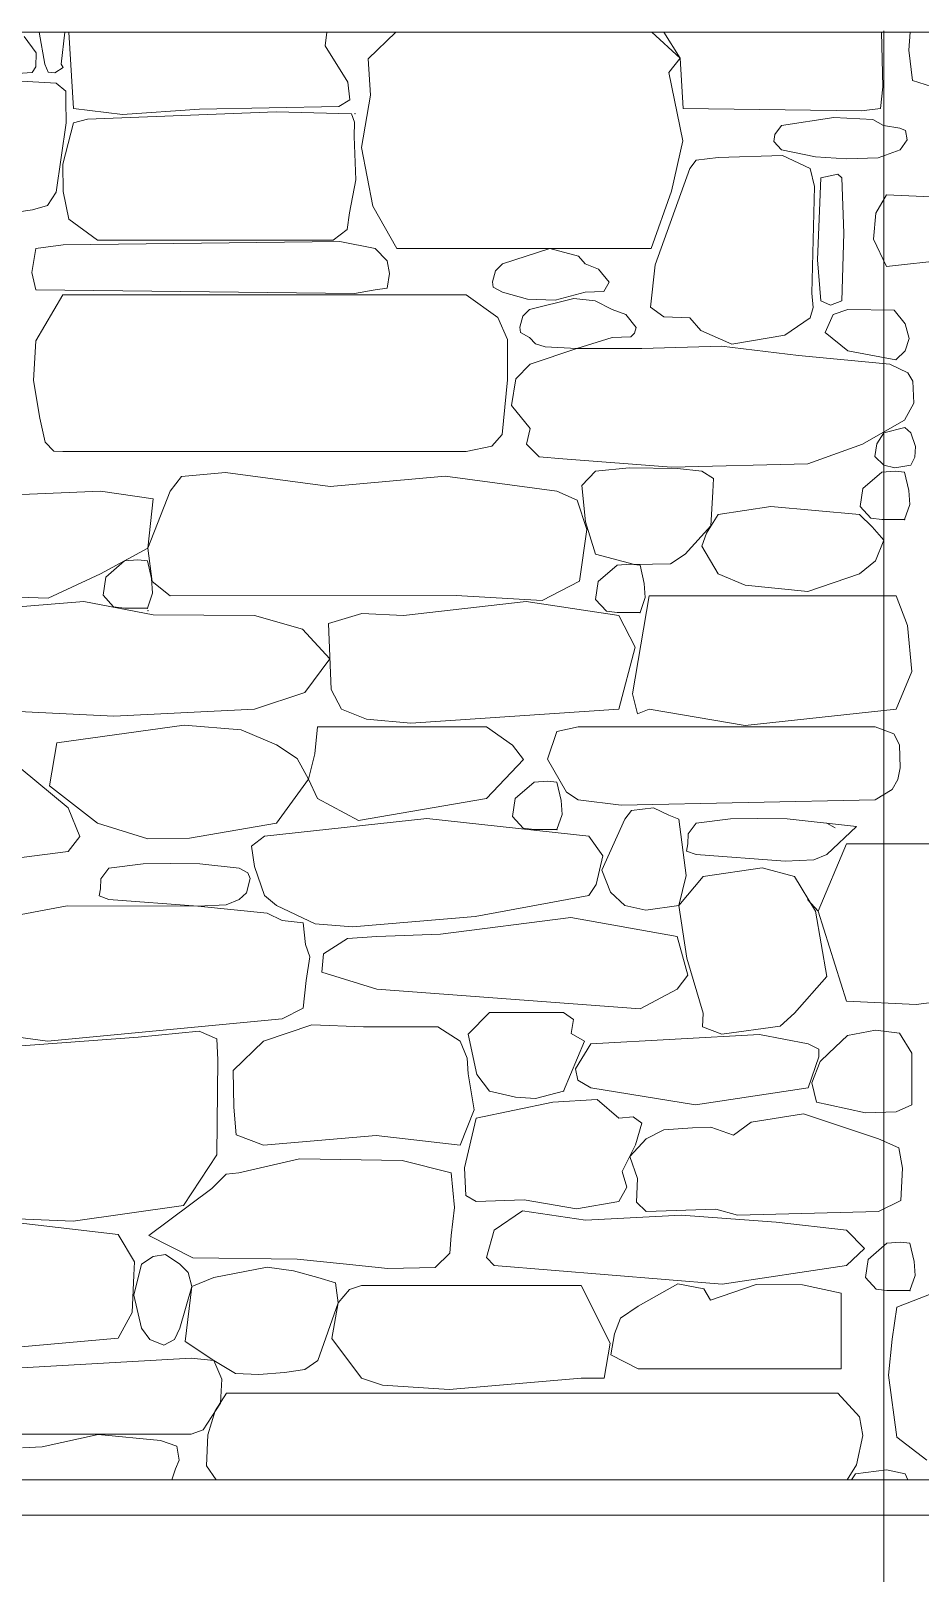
# Model space of a CAD drawing. Header units: millimetres. Extents: x 2399 to 111977, y 1313 to 59551.
# Drawn here: x 38907 to 40136, y 29042 to 31172 of the extents above; entities that cross this region are included whole.
import ezdxf

# ---------------------------------------------------------------- set-up
doc = ezdxf.new("R2010")
doc.units = ezdxf.units.MM
doc.layers.add('hatch1', color=7, linetype='Continuous', lineweight=20, true_color=0x6a6a6a)
doc.layers.add('main line', color=7, linetype='Continuous', lineweight=13)

# ---------------------------------------------------------------- blocks, each defined once
blk = doc.blocks.new('*X7')
at = {"layer": 'hatch1', "color": 251, "linetype": 'Continuous', "lineweight": 20, "true_color": 0x6a6a6a}
for p, q in [((34787.2, 7756.7), (34770.7, 7779.4)), ((34791.6, 7785.2), (34799.5, 7741.1)), ((34821.9, 7741.1), (34827, 7785.2)), ((34832.6, 7785.2), (34838.8, 7679.6)), ((35186.5, 7766.2), (35188.7, 7785.2)), ((35284.3, 7785.2), (35245.8, 7748.6)), ((35677, 7749.2), (35637.7, 7785.2)), ((35654.3, 7785.2), (35677, 7749.2)), ((35956.8, 7709.7), (35954.9, 7785.2)), ((35992.8, 7760.3), (35994.5, 7785.2)), ((34786.9, 7737.3), (34787.2, 7756.7)), ((35217.8, 7716.2), (35186.5, 7766.2)), ((35997.9, 7718.7), (35992.8, 7760.3)), ((34781.8, 7729.5), (34786.9, 7737.3)), ((34799.5, 7741.1), (34804, 7730.2)), ((34813.3, 7728.9), (34824.5, 7736.4)), ((34824.5, 7736.4), (34821.9, 7741.1)), ((35245.8, 7748.6), (35249, 7698.4)), ((35661.1, 7729.6), (35677, 7749.2)), ((35677, 7749.2), (35680.8, 7680)), ((34698, 7723.8), (34781.8, 7729.5)), ((34814.8, 7714.9), (34702.8, 7721)), ((34804, 7730.2), (34813.3, 7728.9)), ((34828.4, 7703.7), (34814.8, 7714.9)), ((35220.6, 7691.8), (35217.8, 7716.2)), ((35680.6, 7635.2), (35661.1, 7729.6)), ((35997.9, 7718.7), (36050.1, 7702.1)), ((34828.4, 7690.2), (34828.4, 7703.7)), ((34828.6, 7660.2), (34828.4, 7690.2)), ((35205.5, 7682.4), (35220.6, 7691.8)), ((35249, 7698.4), (35236.8, 7626.1)), ((35953.6, 7680), (35956.8, 7709.7)), ((34838.8, 7679.6), (34906.6, 7671.6)), ((34858.4, 7665.1), (35118.7, 7675.2)), ((34906.6, 7671.6), (35013.1, 7678.8)), ((35013.1, 7678.8), (35205.5, 7682.4)), ((35118.7, 7675.2), (35222.9, 7672.4)), ((35227.1, 7660.9), (35222.9, 7672.4)), ((35680.8, 7680), (35927.4, 7676.8)), ((35889.3, 7667.4), (35816.8, 7656.2)), ((35942.8, 7664.4), (35889.3, 7667.4)), ((35927.4, 7676.8), (35953.6, 7680)), ((34814.8, 7564.4), (34828.6, 7660.2)), ((34838.8, 7660.1), (34824.2, 7602.8)), ((34838.8, 7660.1), (34858.4, 7665.1)), ((35226.5, 7641), (35227.1, 7660.9)), ((35816.8, 7656.2), (35807.4, 7644)), ((35957.9, 7656.2), (35942.8, 7664.4)), ((35980.2, 7652.6), (35957.9, 7656.2)), ((35987.9, 7649.3), (35980.2, 7652.6)), ((35990.5, 7636.6), (35987.9, 7649.3)), ((35228.9, 7581.3), (35226.5, 7641)), ((35236.8, 7626.1), (35252.5, 7544.8)), ((35665.1, 7565.5), (35680.6, 7635.2)), ((35807.4, 7644), (35806.2, 7634.3)), ((35806.2, 7634.3), (35816.8, 7622.5)), ((35980.5, 7622.5), (35990.5, 7636.6)), ((35698.9, 7608.6), (35690, 7596.8)), ((35729.5, 7612.2), (35698.9, 7608.6)), ((35818.1, 7614.8), (35729.5, 7612.2)), ((35816.8, 7622.5), (35863.8, 7613.2)), ((35856.4, 7596.8), (35818.1, 7614.8)), ((35863.8, 7613.2), (35906.8, 7610.1)), ((35906.8, 7610.1), (35950.2, 7611.9)), ((35950.2, 7611.9), (35980.5, 7622.5)), ((34824.2, 7602.8), (34824.5, 7565.3)), ((35690, 7596.8), (35642.5, 7464)), ((35862.4, 7572), (35856.4, 7596.8)), ((35871.1, 7583.9), (35866.4, 7470.8)), ((35894.7, 7589.2), (35871.1, 7583.9)), ((35900.3, 7583.9), (35894.7, 7589.2)), ((35903.1, 7507.5), (35900.3, 7583.9)), ((34803.2, 7546), (34814.8, 7564.4)), ((34824.5, 7565.3), (34832.6, 7527)), ((35220.2, 7535.7), (35228.9, 7581.3)), ((35636.6, 7486.5), (35665.1, 7565.5)), ((35858.6, 7424.9), (35862.4, 7572)), ((34709.9, 7529.4), (34782.3, 7540.1)), ((34782.3, 7540.1), (34803.2, 7546)), ((35252.5, 7544.8), (35285.4, 7486.5)), ((35962, 7560.8), (35947.3, 7535.2)), ((36138.5, 7552.1), (35962, 7560.8)), ((34832.6, 7527), (34872.2, 7497.8)), ((35216.8, 7512.5), (35220.2, 7535.7)), ((35947.3, 7535.2), (35944, 7499.2)), ((34872.2, 7497.8), (35197.6, 7497.8)), ((35197.6, 7497.8), (35216.8, 7512.5)), ((35900.3, 7414.1), (35903.1, 7507.5)), ((35944, 7499.2), (35962, 7461.4)), ((34787.1, 7486.5), (34781.4, 7453.5)), ((34824.7, 7491.6), (34787.1, 7486.5)), ((35206.6, 7496), (34824.7, 7491.6)), ((35255.7, 7486.5), (35206.6, 7496)), ((35272.2, 7469.5), (35255.7, 7486.5)), ((35285.4, 7486.5), (35636.6, 7486.5)), ((35496.8, 7486.4), (35431.3, 7465.1)), ((35536.5, 7476), (35496.8, 7486.4)), ((35545.5, 7465.1), (35536.5, 7476)), ((35275.4, 7452.1), (35272.2, 7469.5)), ((35421.8, 7455.8), (35417.7, 7440.5)), ((35431.3, 7465.1), (35421.8, 7455.8)), ((35563.9, 7458.1), (35545.5, 7465.1)), ((35578.6, 7439.9), (35563.9, 7458.1)), ((35642.5, 7464), (35635.9, 7405.6)), ((35866.4, 7470.8), (35871.1, 7414.1)), ((35962, 7461.4), (36045.1, 7470.7)), ((34781.4, 7453.5), (34787.1, 7429.6)), ((35272.2, 7431.8), (35275.4, 7452.1)), ((35417.7, 7440.5), (35418.7, 7433.1)), ((35418.7, 7433.1), (35431.3, 7426.1)), ((35571.2, 7427), (35578.6, 7439.9)), ((34824, 7422.5), (34786.9, 7358.9)), ((34787.1, 7429.6), (35227, 7424.3)), ((35381.1, 7422.5), (34824, 7422.5)), ((35227, 7424.3), (35255.7, 7429.6)), ((35255.7, 7429.6), (35272.2, 7431.8)), ((35425.2, 7391.1), (35381.1, 7422.5)), ((35431.3, 7426.1), (35466.1, 7416.7)), ((35466.1, 7416.7), (35504.1, 7415.2)), ((35530.2, 7417.2), (35468.9, 7402.3)), ((35504.1, 7415.2), (35545.5, 7426.1)), ((35559.4, 7414), (35530.2, 7417.2)), ((35545.5, 7426.1), (35571.2, 7427)), ((35583.1, 7402.3), (35559.4, 7414)), ((35860.6, 7405.2), (35858.6, 7424.9)), ((35871.1, 7414.1), (35884.4, 7408)), ((35884.4, 7408), (35900.3, 7414.1)), ((35438.3, 7360.7), (35425.2, 7391.1)), ((35459.4, 7393.1), (35455.4, 7377.8)), ((35468.9, 7402.3), (35459.4, 7393.1)), ((35601.6, 7395.3), (35583.1, 7402.3)), ((35616.3, 7377.2), (35601.6, 7395.3)), ((35635.9, 7405.6), (35654.4, 7392.1)), ((35654.4, 7392.1), (35690, 7390.8)), ((35690, 7390.8), (35705.3, 7373.1)), ((35821.6, 7366.6), (35856.4, 7390.8)), ((35856.4, 7390.8), (35860.6, 7405.2)), ((35888, 7395.2), (35877.1, 7370.7)), ((35908.5, 7402.3), (35888, 7395.2)), ((35972.4, 7401.3), (35908.5, 7402.3)), ((35987.7, 7382.3), (35972.4, 7401.3)), ((35455.4, 7377.8), (35456.4, 7370.4)), ((35456.4, 7370.4), (35468.9, 7363.4)), ((35608.8, 7364.3), (35614, 7369.5)), ((35614, 7369.5), (35616.3, 7377.2)), ((35705.3, 7373.1), (35748.3, 7354.4)), ((35877.1, 7370.7), (35908.5, 7345.3)), ((35993.2, 7362.1), (35987.7, 7382.3)), ((34786.9, 7358.9), (34783.9, 7304.1)), ((35438.5, 7304.9), (35438.3, 7360.7)), ((35468.9, 7363.4), (35477.1, 7354.6)), ((35534.2, 7348.4), (35469.6, 7326.8)), ((35477.1, 7354.6), (35490.2, 7350.6)), ((35490.2, 7350.6), (35534.2, 7348.4)), ((35534.2, 7348.4), (35583.1, 7363.4)), ((35624, 7348.6), (35534.2, 7348.4)), ((35583.1, 7363.4), (35608.8, 7364.3)), ((35733.8, 7351.8), (35624, 7348.6)), ((35840.5, 7338.7), (35733.8, 7351.8)), ((35748.3, 7354.4), (35821.6, 7366.6)), ((35987.7, 7345.3), (35993.2, 7362.1)), ((35469.6, 7326.8), (35450, 7306.5)), ((35966.6, 7326.8), (35840.5, 7338.7)), ((35908.5, 7345.3), (35974.7, 7332.8)), ((35991.1, 7314.8), (35966.6, 7326.8)), ((35974.7, 7332.8), (35987.7, 7345.3)), ((35450, 7306.5), (35443.8, 7269.7)), ((35998.2, 7303.5), (35991.1, 7314.8)), ((34783.9, 7304.1), (34792.3, 7252.2)), ((35431.1, 7229.6), (35438.5, 7304.9)), ((35999.6, 7272.7), (35998.2, 7303.5)), ((35443.8, 7269.7), (35469.6, 7237.7)), ((35986.9, 7249.5), (35999.6, 7272.7)), ((34792.3, 7252.2), (34800, 7219.2)), ((35966.6, 7237.7), (35986.9, 7249.5)), ((35416.6, 7213.7), (35431.1, 7229.6)), ((35469.6, 7237.7), (35464.5, 7216.5)), ((35928.5, 7216.5), (35966.6, 7237.7)), ((35958.3, 7231.8), (35948.7, 7216.9)), ((35987.2, 7239.1), (35958.3, 7231.8)), ((35995.4, 7231.8), (35987.2, 7239.1)), ((36002.1, 7213.2), (35995.4, 7231.8)), ((34800, 7219.2), (34811.8, 7206.5)), ((34811.8, 7206.5), (34824, 7206)), ((34824, 7206), (35381.1, 7206)), ((35381.1, 7206), (35416.6, 7213.7)), ((35464.5, 7216.5), (35482, 7198.8)), ((35482, 7198.8), (35514.9, 7196)), ((35853.4, 7188.9), (35928.5, 7216.5)), ((35948.7, 7216.9), (35945.9, 7199.4)), ((35945.9, 7199.4), (35958.3, 7187.5)), ((36001.1, 7198.2), (36002.1, 7213.2)), ((35514.9, 7196), (35664.7, 7184.3)), ((35560.1, 7178.8), (35541.2, 7159.4)), ((35606.2, 7183.7), (35560.1, 7178.8)), ((35673.2, 7182.6), (35606.2, 7183.7)), ((35664.7, 7184.3), (35853.4, 7188.9)), ((35706.8, 7178.8), (35673.2, 7182.6)), ((35723.1, 7169), (35706.8, 7178.8)), ((35955.2, 7177.5), (35929.2, 7154.9)), ((35973.7, 7179.1), (35955.2, 7177.5)), ((35958.3, 7187.5), (35973.5, 7183.7)), ((35973.5, 7183.7), (35995.4, 7187.5)), ((35986.9, 7177.5), (35973.7, 7179.1)), ((35992.7, 7152.4), (35986.9, 7177.5)), ((35995.4, 7187.5), (36001.1, 7198.2)), ((34987.9, 7171.5), (34972.5, 7151.4)), ((35049.1, 7177.3), (34987.9, 7171.5)), ((35193.5, 7157.8), (35049.1, 7177.3)), ((35352.1, 7171.9), (35193.5, 7157.8)), ((35506.7, 7151.4), (35352.1, 7171.9)), ((35541.2, 7159.4), (35546.2, 7109.2)), ((35722, 7150.5), (35723.1, 7169)), ((34876.2, 7151.4), (34689.7, 7143.5)), ((34949.1, 7140.9), (34876.2, 7151.4)), ((34972.5, 7151.4), (34941.7, 7072.6)), ((34941.7, 7072.6), (34949.1, 7140.9)), ((35534.4, 7139.1), (35506.7, 7151.4)), ((35547.8, 7098.5), (35534.4, 7139.1)), ((35719.2, 7103.4), (35722, 7150.5)), ((35929.2, 7154.9), (35925.5, 7130.4)), ((35993.9, 7132.8), (35992.7, 7152.4)), ((35729.5, 7119.1), (35713.3, 7093.6)), ((35802, 7130.3), (35729.5, 7119.1)), ((35924.4, 7119.1), (35802, 7130.3)), ((35942.2, 7102), (35924.4, 7119.1)), ((35925.5, 7130.4), (35940.2, 7114.1)), ((35940.2, 7114.1), (35955.2, 7112.2)), ((35986.9, 7112.2), (35993.9, 7132.8)), ((35537.9, 7027.1), (35547.8, 7098.5)), ((35546.2, 7109.2), (35560.1, 7064.6)), ((35683.6, 7064.6), (35719.2, 7103.4)), ((35713.3, 7093.6), (35706.8, 7075.6)), ((35958.3, 7083.6), (35942.2, 7102)), ((35955.2, 7112.2), (35986.9, 7112.2)), ((34876.2, 7037.2), (34941.7, 7072.6)), ((34941.7, 7072.6), (34947.8, 7026.7)), ((35706.8, 7075.6), (35729.5, 7037.2)), ((35946.8, 7055), (35958.3, 7083.6)), ((34909.4, 7055), (34883.4, 7032.4)), ((34927.9, 7056.6), (34909.4, 7055)), ((34941.3, 7055), (34927.9, 7056.6)), ((34946.8, 7030.8), (34941.3, 7055)), ((35560.1, 7064.6), (35613.6, 7050.3)), ((35608.3, 7050.7), (35589.9, 7049.1)), ((35621.5, 7049.1), (35608.3, 7050.7)), ((35613.6, 7050.3), (35663.5, 7050.9)), ((35663.5, 7050.9), (35683.6, 7064.6)), ((35924.4, 7037.2), (35946.8, 7055)), ((34803.9, 7003.6), (34876.2, 7037.2)), ((34883.4, 7032.4), (34879.7, 7007.8)), ((34948.1, 7010.3), (34946.8, 7030.8)), ((35589.9, 7049.1), (35563.8, 7026.5)), ((35627.3, 7024), (35621.5, 7049.1)), ((35729.5, 7037.2), (35766.8, 7021.7)), ((35853.2, 7012.9), (35924.4, 7037.2)), ((34490.3, 7013.5), (34803.9, 7003.6)), ((34879.7, 7007.8), (34894.4, 6991.6)), ((34941.1, 6989.6), (34948.1, 7010.3)), ((34947.8, 7026.7), (34972.5, 7006.9)), ((34972.5, 7006.9), (35367.4, 7007.5)), ((35367.4, 7007.5), (35486.3, 7000.3)), ((35486.3, 7000.3), (35537.9, 7027.1)), ((35563.8, 7026.5), (35560.1, 7001.9)), ((35628.5, 7004.4), (35627.3, 7024)), ((35766.8, 7021.7), (35853.2, 7012.9)), ((34853.4, 6999.2), (34616.1, 6979.8)), ((34948.9, 6980.8), (34853.4, 6999.2)), ((34894.4, 6991.6), (34909.4, 6989.6)), ((34909.4, 6989.6), (34941.1, 6989.6)), ((35464.1, 6999.2), (35294.7, 6979.8)), ((35592.3, 6979.8), (35464.1, 6999.2)), ((35560.1, 7001.9), (35574.9, 6985.7)), ((35633.9, 7006.9), (35610.9, 6871.5)), ((35621.5, 6983.7), (35628.5, 7004.4)), ((35975, 7006.9), (35633.9, 7006.9)), ((35990.8, 6965.9), (35975, 7006.9)), ((35089.1, 6979.8), (34948.9, 6980.8)), ((35155.3, 6960.6), (35089.1, 6979.8)), ((35237.1, 6982.4), (35191.2, 6968.6)), ((35191.2, 6968.6), (35194.7, 6877.6)), ((35294.7, 6979.8), (35237.1, 6982.4)), ((35574.9, 6985.7), (35589.9, 6983.7)), ((35589.9, 6983.7), (35621.5, 6983.7)), ((35614.7, 6936.1), (35592.3, 6979.8)), ((35996.9, 6902.5), (35990.8, 6965.9)), ((35192.8, 6919.7), (35155.3, 6960.6)), ((35592.3, 6850.4), (35614.7, 6936.1)), ((35158.4, 6873.4), (35192.8, 6919.7)), ((35975, 6850.4), (35996.9, 6902.5)), ((35089.1, 6850.4), (35158.4, 6873.4)), ((35194.7, 6877.6), (35209.2, 6850.4)), ((35610.9, 6871.5), (35618.1, 6844)), ((34700.5, 6850.4), (34894.6, 6840.6)), ((34894.6, 6840.6), (35089.1, 6850.4)), ((35209.2, 6850.4), (35243.6, 6836.4)), ((35304.7, 6831), (35592.3, 6850.4)), ((35618.1, 6844), (35633.9, 6850.4)), ((35633.9, 6850.4), (35766.4, 6828)), ((35766.4, 6828), (35975, 6850.4)), ((34991.7, 6828.3), (34815.8, 6804)), ((35070.5, 6821.8), (34991.7, 6828.3)), ((35119.2, 6801.3), (35070.5, 6821.8)), ((35175.8, 6826), (35172.1, 6788.6)), ((35409.4, 6826), (35175.8, 6826)), ((35243.6, 6836.4), (35304.7, 6831)), ((35445.4, 6800.8), (35409.4, 6826)), ((35506.3, 6819.3), (35493.5, 6781.4)), ((35536.2, 6826), (35506.3, 6819.3)), ((35946.1, 6826), (35536.2, 6826)), ((35972, 6816.3), (35946.1, 6826)), ((35979.6, 6801.3), (35972, 6816.3)), ((34815.8, 6804), (34806, 6744.3)), ((35148, 6782.1), (35119.2, 6801.3)), ((35460.3, 6780.6), (35445.4, 6800.8)), ((35980.8, 6769.5), (35979.6, 6801.3)), ((35163.7, 6753.8), (35148, 6782.1)), ((35172.1, 6788.6), (35163.7, 6753.8)), ((35409.4, 6726.9), (35460.3, 6780.6)), ((35493.5, 6781.4), (35520, 6735.5)), ((34831.6, 6713.9), (34766.6, 6768)), ((35119.2, 6692.7), (35163.7, 6753.8)), ((35163.7, 6753.8), (35175.8, 6726.9)), ((35969.8, 6739.2), (35977.4, 6753)), ((35977.4, 6753), (35980.8, 6769.5)), ((34806, 6744.3), (34872.2, 6692.7)), ((35475, 6749.5), (35449, 6726.9)), ((35493.4, 6751.1), (35475, 6749.5)), ((35506.7, 6749.5), (35493.4, 6751.1)), ((35512.5, 6724.4), (35506.7, 6749.5)), ((35520, 6735.5), (35536.2, 6725)), ((35946.1, 6725), (35969.8, 6739.2)), ((34847.6, 6674.3), (34831.6, 6713.9)), ((35175.8, 6726.9), (35232.5, 6696.5)), ((35232.5, 6696.5), (35409.4, 6726.9)), ((35449, 6726.9), (35445.3, 6702.3)), ((35513.7, 6704.8), (35512.5, 6724.4)), ((35536.2, 6725), (35595.3, 6717.8)), ((35595.3, 6717.8), (35946.1, 6725)), ((35609.8, 6710.3), (35600.3, 6698.6)), ((35640, 6713.9), (35609.8, 6710.3)), ((35661.2, 6703.8), (35640, 6713.9)), ((34872.2, 6692.7), (34941.7, 6671.3)), ((34999, 6672), (35119.2, 6692.7)), ((35326.9, 6699.2), (35102.6, 6674.8)), ((35550.8, 6674.8), (35326.9, 6699.2)), ((35445.3, 6702.3), (35460, 6686.1)), ((35506.7, 6684.1), (35513.7, 6704.8)), ((35600.3, 6698.6), (35568.8, 6628)), ((35674.9, 6698.6), (35661.2, 6703.8)), ((35685.1, 6620.7), (35674.9, 6698.6)), ((35698.9, 6692.7), (35687.8, 6678.2)), ((35746.2, 6699), (35698.9, 6692.7)), ((35783.7, 6699.2), (35746.2, 6699)), ((35824.6, 6698.9), (35783.7, 6699.2)), ((35920.4, 6688.1), (35824.6, 6698.9)), ((35890.9, 6686.3), (35879.2, 6692.7)), ((35879.2, 6649.5), (35920.4, 6688.1)), ((34831.6, 6654), (34847.6, 6674.3)), ((34941.7, 6671.3), (34999, 6672)), ((35102.6, 6674.8), (35085, 6661.2)), ((35460, 6686.1), (35475, 6684.1)), ((35475, 6684.1), (35506.7, 6684.1)), ((35570.1, 6648), (35550.8, 6674.8)), ((35687.8, 6678.2), (35687.4, 6664.3)), ((34667.2, 6632.7), (34831.6, 6654)), ((35085, 6661.2), (35089.1, 6633.2)), ((35560.8, 6608), (35570.1, 6648)), ((35687.4, 6664.3), (35685.6, 6654.4)), ((35685.6, 6654.4), (35698.9, 6649.5)), ((35698.9, 6649.5), (35821.8, 6640.5)), ((35861.3, 6642.1), (35879.2, 6649.5)), ((35906.5, 6664.3), (35867.4, 6571.3)), ((36038.3, 6664.3), (35906.5, 6664.3)), ((34887.7, 6630.7), (34876.6, 6616.2)), ((34935, 6636.9), (34887.7, 6630.7)), ((34972.5, 6637.1), (34935, 6636.9)), ((35013.3, 6636.8), (34972.5, 6637.1)), ((35067.9, 6630.7), (35013.3, 6636.8)), ((35079.7, 6624.2), (35067.9, 6630.7)), ((35083.1, 6616.6), (35079.7, 6624.2)), ((35089.1, 6633.2), (35102.6, 6593)), ((35568.8, 6628), (35580.5, 6597.4)), ((35790, 6631.3), (35708.5, 6619.4)), ((35834.6, 6619.4), (35790, 6631.3)), ((35821.8, 6640.5), (35861.3, 6642.1)), ((34876.6, 6616.2), (34876.2, 6602.2)), ((35077.8, 6596.7), (35083.1, 6616.6)), ((35550.8, 6593), (35560.8, 6608)), ((35674.9, 6579.1), (35685.1, 6620.7)), ((35708.5, 6619.4), (35674.9, 6579.1)), ((35863.9, 6571.2), (35834.6, 6619.4)), ((34876.2, 6602.2), (34874.4, 6592.4)), ((34874.4, 6592.4), (34887.7, 6587.5)), ((34887.7, 6587.5), (35010.6, 6578.4)), ((35050, 6580), (35067.9, 6587.5)), ((35067.9, 6587.5), (35077.8, 6596.7)), ((35102.6, 6593), (35119.2, 6579.2)), ((35393.9, 6563.9), (35550.8, 6593)), ((35580.5, 6597.4), (35600.3, 6579.1)), ((35852.6, 6587.6), (35867.4, 6571.3)), ((34830.3, 6578.7), (34723, 6558.7)), ((35010.6, 6578.4), (34830.3, 6578.7)), ((35010.6, 6578.4), (35050, 6580)), ((35106.5, 6568.6), (35010.6, 6578.4)), ((35127, 6558.7), (35106.5, 6568.6)), ((35119.2, 6579.2), (35172.7, 6553.8)), ((35224.4, 6549.6), (35393.9, 6563.9)), ((35525.7, 6562.6), (35345.8, 6539.5)), ((35672.9, 6536.2), (35525.7, 6562.6)), ((35600.3, 6579.1), (35629.6, 6572.7)), ((35629.6, 6572.7), (35674.9, 6579.1)), ((35674.9, 6579.1), (35686, 6506.6)), ((35879.2, 6481.2), (35863.9, 6571.2)), ((35867.4, 6571.3), (35906.5, 6447.1)), ((35156.3, 6555.1), (35127, 6558.7)), ((35159.2, 6525.5), (35156.3, 6555.1)), ((35172.7, 6553.8), (35224.4, 6549.6)), ((35345.8, 6539.5), (35257.7, 6536.2)), ((35165.2, 6508.3), (35159.2, 6525.5)), ((35217.3, 6533.8), (35184.1, 6512.5)), ((35257.7, 6536.2), (35217.3, 6533.8)), ((35687.4, 6482.9), (35672.9, 6536.2)), ((35160.4, 6475.7), (35165.2, 6508.3)), ((35184.1, 6512.5), (35182.1, 6487.2)), ((35686, 6506.6), (35708.5, 6430.6)), ((35156.1, 6437.2), (35160.4, 6475.7)), ((35182.1, 6487.2), (35257.7, 6463.6)), ((35672.9, 6463.6), (35687.4, 6482.9)), ((35834.6, 6430.6), (35879.2, 6481.2)), ((35257.7, 6463.6), (35621.8, 6436.5)), ((35621.8, 6436.5), (35672.9, 6463.6)), ((35127, 6422.7), (35156.1, 6437.2)), ((35906.5, 6447.1), (36002.8, 6442.4)), ((36002.8, 6442.4), (36038.3, 6447.1)), ((34803, 6392), (35127, 6422.7)), ((35168, 6414.6), (35101.2, 6391.7)), ((35239.4, 6411.5), (35168, 6414.6)), ((35342.2, 6411.5), (35239.4, 6411.5)), ((35373.2, 6391.7), (35342.2, 6411.5)), ((35413.5, 6431.3), (35384.2, 6401.3)), ((35515.8, 6431.3), (35413.5, 6431.3)), ((35529.7, 6421.6), (35515.8, 6431.3)), ((35526.5, 6402.4), (35529.7, 6421.6)), ((35708.5, 6430.6), (35707.9, 6411.8)), ((35707.9, 6411.8), (35734.3, 6401.6)), ((35734.3, 6401.6), (35814.8, 6412.7)), ((35814.8, 6412.7), (35834.6, 6430.6)), ((34739.2, 6400.6), (34803, 6392)), ((34928.2, 6397.5), (34748.3, 6384)), ((35012.3, 6405.8), (34928.2, 6397.5)), ((35036.9, 6394.9), (35012.3, 6405.8)), ((35038.5, 6365.9), (35036.9, 6394.9)), ((35101.2, 6391.7), (35059.5, 6351.5)), ((35382.7, 6368.2), (35373.2, 6391.7)), ((35384.2, 6401.3), (35396, 6345.8)), ((35515.8, 6323), (35544.6, 6391.8)), ((35544.6, 6391.8), (35526.5, 6402.4)), ((35786.4, 6401), (35553.4, 6388.4)), ((35853.7, 6388.4), (35786.4, 6401)), ((35908.1, 6399.8), (35882.1, 6375.2)), ((35946.7, 6407.1), (35908.1, 6399.8)), ((35979.9, 6402.7), (35946.7, 6407.1)), ((35997, 6375.2), (35979.9, 6402.7)), ((35553.4, 6388.4), (35532.2, 6353.8)), ((35868.3, 6381), (35853.7, 6388.4)), ((35853.7, 6327.6), (35868.3, 6370.1)), ((35868.3, 6370.1), (35868.3, 6381)), ((35882.1, 6375.2), (35870, 6363.6)), ((35997, 6303.9), (35997, 6375.2)), ((35036.7, 6234.7), (35038.5, 6365.9)), ((35059.5, 6351.5), (35060.5, 6300.8)), ((35384.2, 6346.6), (35382.7, 6368.2)), ((35532.2, 6353.8), (35535.7, 6338)), ((35870, 6363.6), (35858.9, 6334.3)), ((35392.3, 6297), (35384.2, 6346.6)), ((35396, 6345.8), (35413.5, 6323)), ((35535.7, 6338), (35553.4, 6327.6)), ((35553.4, 6327.6), (35697.8, 6303.8)), ((35697.8, 6303.8), (35853.7, 6327.6)), ((35858.9, 6334.3), (35865.3, 6307.5)), ((35501.1, 6307.5), (35395, 6285.4)), ((35413.5, 6323), (35449.2, 6314.3)), ((35449.2, 6314.3), (35477, 6312.5)), ((35477, 6312.5), (35515.8, 6323)), ((35562.4, 6311.1), (35501.1, 6307.5)), ((35592.3, 6285.4), (35562.4, 6311.1)), ((35865.3, 6307.5), (35882.1, 6303.9)), ((35060.5, 6300.8), (35063.7, 6262.5)), ((35373.2, 6248.4), (35392.3, 6297)), ((35395, 6285.4), (35379.1, 6216.9)), ((35611.8, 6287.4), (35592.3, 6285.4)), ((35624.1, 6278.5), (35611.8, 6287.4)), ((35847, 6291.4), (35774.7, 6279.9)), ((35950.8, 6257), (35847, 6291.4)), ((35882.1, 6303.9), (35933, 6293.1)), ((35933, 6293.1), (35975, 6294.2)), ((35975, 6294.2), (35997, 6303.9)), ((35063.7, 6262.5), (35101.2, 6248.4)), ((35101.2, 6248.4), (35256.8, 6261.7)), ((35256.8, 6261.7), (35373.2, 6248.4)), ((35615, 6248.7), (35624.1, 6278.5)), ((35654.5, 6269.2), (35630, 6257)), ((35693.8, 6272.2), (35654.5, 6269.2)), ((35719.4, 6273.1), (35693.8, 6272.2)), ((35750.7, 6261.9), (35719.4, 6273.1)), ((35774.7, 6279.9), (35750.7, 6261.9)), ((35596.9, 6212.1), (35615, 6248.7)), ((35630, 6257), (35607.5, 6232.4)), ((35978.8, 6244.4), (35950.8, 6257)), ((35984, 6216.4), (35978.8, 6244.4)), ((34990.9, 6165.1), (35036.7, 6234.7)), ((35150.9, 6229.5), (35067.1, 6210.2)), ((35292.9, 6227), (35150.9, 6229.5)), ((35360.7, 6210.2), (35292.9, 6227)), ((35607.5, 6232.4), (35618.1, 6202.3)), ((35049.9, 6208.3), (35029.8, 6188.6)), ((35067.1, 6210.2), (35049.9, 6208.3)), ((35365.3, 6162.3), (35360.7, 6210.2)), ((35379.1, 6216.9), (35380.8, 6178.9)), ((35603.1, 6190.1), (35596.9, 6212.1)), ((35618.1, 6202.3), (35616.7, 6169.7)), ((35981.7, 6171.7), (35984, 6216.4)), ((35029.8, 6188.6), (34942.8, 6123.7)), ((35380.8, 6178.9), (35395, 6170.5)), ((35592.3, 6170.5), (35603.1, 6190.1)), ((34838.5, 6143.4), (34990.9, 6165.1)), ((35360.7, 6123.7), (35365.3, 6162.3)), ((35395, 6170.5), (35461.5, 6172.9)), ((35459.1, 6157.6), (35420.1, 6130.9)), ((35546, 6144.5), (35459.1, 6157.6)), ((35461.5, 6172.9), (35533.6, 6160.2)), ((35533.6, 6160.2), (35592.3, 6170.5)), ((35616.7, 6169.7), (35630, 6156.7)), ((35630, 6156.7), (35726, 6159.7)), ((35726, 6159.7), (35755.9, 6151.5)), ((35755.9, 6151.5), (35950.8, 6156.7)), ((35950.8, 6156.7), (35981.7, 6171.7)), ((34900.6, 6125), (34723.1, 6145.6)), ((34739.7, 6147.3), (34838.5, 6143.4)), ((35678.4, 6151.8), (35546, 6144.5)), ((35809.6, 6141.9), (35678.4, 6151.8)), ((35906.5, 6130.9), (35809.6, 6141.9)), ((34923.2, 6087.2), (34900.6, 6125)), ((34942.8, 6123.7), (35003.8, 6092.7)), ((35358.8, 6099.3), (35360.7, 6123.7)), ((35420.1, 6130.9), (35409.4, 6093.3)), ((35931.3, 6105.6), (35906.5, 6130.9)), ((35962.5, 6112.8), (35936.5, 6090.2)), ((35981, 6114.4), (35962.5, 6112.8)), ((35994.2, 6112.8), (35981, 6114.4)), ((36000, 6087.7), (35994.2, 6112.8)), ((34949.1, 6094.7), (34932.9, 6084.1)), ((34966.1, 6097.1), (34949.1, 6094.7)), ((34985.7, 6084.1), (34966.1, 6097.1)), ((35003.8, 6092.7), (35147.8, 6090.7)), ((35338.4, 6079.2), (35358.8, 6099.3)), ((35409.4, 6093.3), (35420.1, 6082.1)), ((35906.5, 6082.1), (35931.3, 6105.6)), ((34922.3, 6068.7), (34923.2, 6087.2)), ((34932.9, 6084.1), (34922.3, 6041.1)), ((34997.4, 6072.3), (34985.7, 6084.1)), ((35002.6, 6053.2), (34997.4, 6072.3)), ((35106.4, 6079.9), (35032.6, 6065.6)), ((35142.9, 6074.6), (35106.4, 6079.9)), ((35176.5, 6065.6), (35142.9, 6074.6)), ((35147.8, 6090.7), (35211.6, 6084.4)), ((35211.6, 6084.4), (35272.9, 6078.1)), ((35272.9, 6078.1), (35338.4, 6079.2)), ((35420.1, 6082.1), (35734.9, 6056.3)), ((35734.9, 6056.3), (35906.5, 6082.1)), ((35936.5, 6090.2), (35932.8, 6065.6)), ((36001.2, 6068.1), (36000, 6087.7)), ((34919.9, 6017.2), (34922.3, 6068.7)), ((34985.7, 5995.6), (35002.6, 6053.2)), ((35002.6, 6053.2), (34993.2, 5977)), ((35032.6, 6065.6), (35002.6, 6053.2)), ((35200.9, 6058.2), (35176.5, 6065.6)), ((35204.5, 6030.3), (35200.9, 6058.2)), ((35220, 6049.1), (35204.5, 6030.3)), ((35236.6, 6054.4), (35220, 6049.1)), ((35540.2, 6054.4), (35236.6, 6054.4)), ((35580.3, 5975), (35540.2, 6054.4)), ((35673.7, 6056.9), (35618.7, 6026)), ((35709.7, 6050), (35673.7, 6056.9)), ((35718.9, 6034.3), (35709.7, 6050)), ((35781.9, 6055.8), (35718.9, 6034.3)), ((35846, 6055.5), (35781.9, 6055.8)), ((35899, 6044), (35846, 6055.5)), ((35932.8, 6065.6), (35947.5, 6049.4)), ((35947.5, 6049.4), (35962.5, 6047.4)), ((35994.2, 6047.4), (36001.2, 6068.1)), ((34922.3, 6041.1), (34932.9, 5995.6)), ((35176.5, 5950.7), (35204.5, 6030.3)), ((35204.5, 6030.3), (35195.6, 5981.3)), ((35899, 5939.5), (35899, 6044)), ((35962.5, 6047.4), (35994.2, 6047.4)), ((36021, 6041.8), (35976.1, 6024.7)), ((34900.6, 5981.8), (34919.9, 6017.2)), ((35594.4, 6009.4), (35586.1, 5987.6)), ((35618.7, 6026), (35594.4, 6009.4)), ((35976.1, 6024.7), (35969.6, 5980.4)), ((34932.9, 5995.6), (34944.2, 5979.8)), ((34978.6, 5980), (34985.7, 5995.6)), ((35586.1, 5987.6), (35580.9, 5958.7)), ((34761, 5969.1), (34900.6, 5981.8)), ((34944.2, 5979.8), (34963.9, 5972.2)), ((34963.9, 5972.2), (34978.6, 5980)), ((34993.2, 5977), (35032.6, 5950.7)), ((35195.6, 5981.3), (35236.6, 5926.3)), ((35572, 5926.4), (35580.3, 5975)), ((35969.6, 5980.4), (35964.6, 5930.6)), ((35001.6, 5954), (34492, 5925.6)), ((35032.6, 5950.7), (35001.6, 5954)), ((35043.8, 5925), (35032.6, 5950.7)), ((35032.6, 5950.7), (35062.9, 5933)), ((35158.5, 5938.4), (35176.5, 5950.7)), ((35580.9, 5958.7), (35618.7, 5939.5)), ((35041.8, 5892), (35043.8, 5925)), ((35062.9, 5933), (35094.8, 5931.6)), ((35094.8, 5931.6), (35130.4, 5934.1)), ((35130.4, 5934.1), (35158.5, 5938.4)), ((35236.6, 5926.3), (35265.7, 5916.9)), ((35357.6, 5910.9), (35540.2, 5926.3)), ((35540.2, 5926.3), (35572, 5926.4)), ((35618.7, 5939.5), (35899, 5939.5)), ((35964.6, 5930.6), (35976.1, 5845.1)), ((35050.4, 5905.9), (35034.6, 5881.4)), ((35894.7, 5905.9), (35050.4, 5905.9)), ((35265.7, 5916.9), (35357.6, 5910.9)), ((35924.4, 5872.9), (35894.7, 5905.9)), ((35018.2, 5855.3), (35041.8, 5892)), ((35034.6, 5881.4), (35024.7, 5848.4)), ((35929, 5847.1), (35924.4, 5872.9)), ((34492, 5849.1), (35001.6, 5849.1)), ((34873, 5848.9), (34795.6, 5831.8)), ((34959.3, 5840.2), (34873, 5848.9)), ((34981.5, 5832.4), (34959.3, 5840.2)), ((35001.6, 5849.1), (35018.2, 5855.3)), ((35024.7, 5848.4), (35022.7, 5805.5)), ((35920.4, 5806.8), (35929, 5847.1)), ((35976.1, 5845.1), (36017.4, 5813.2)), ((34795.6, 5831.8), (34768.5, 5830.5)), ((34984.7, 5813.4), (34981.5, 5832.4)), ((34974.8, 5786.1), (34979.9, 5801.4)), ((34979.9, 5801.4), (34984.7, 5813.4)), ((35022.7, 5805.5), (35036.1, 5786.1)), ((35907.5, 5786.1), (35920.4, 5806.8)), ((35918.8, 5794.3), (35913.3, 5786.1)), ((35962, 5800), (35918.8, 5794.3)), ((35987.7, 5794.3), (35962, 5800)), ((35991.5, 5786.1), (35987.7, 5794.3))]:
    blk.add_line(p, q, dxfattribs=at)
for p in [(35227.7, 7672.6), (35986.9, 7112.2), (34941.1, 6989.6), (34942, 6986.4), (35621.5, 6983.7), (35506.7, 6684.1), (35515.8, 6323), (35994.2, 6047.4)]:
    blk.add_point(p, dxfattribs=at)
blk = doc.blocks.new('Штриховка_4', base_point=(0, 2500))
at = {"layer": 'main line', "color": 7, "linetype": 'Continuous', "lineweight": 13}
for p, q in [((32955.1, 7785.2), (44567.3, 7785.2)), ((44567.3, 5786.1), (32955.1, 5786.1))]:
    blk.add_line(p, q, dxfattribs=at)
at = {"layer": 'hatch1', "color": 251, "linetype": 'Continuous', "lineweight": 20, "true_color": 0x6a6a6a}
blk.add_blockref('*X7', (0, 0), dxfattribs=at)

msp = doc.modelspace()

# ---------------------------------------------------------------- linework, layer by layer
at = {"layer": 'main line', "color": 7, "linetype": 'Continuous', "lineweight": 13}
for p, q in [((48200.1743, 31170.1973), (36854.7223, 31170.1973)), ((37553.6527, 31170.1973), (39844.0794, 31170.1973)), ((40085.63, 31172.0643), (40085.63, 28817.3513)), ((49845.2104, 29171.0932), (35985.6637, 29171.0932)), ((36007.9124, 29122.3094), (49782.284, 29122.3094))]:
    msp.add_line(p, q, dxfattribs=at)

# ---------------------------------------------------------------- block references
at = {"layer": 'hatch1', "color": 251, "linetype": 'Continuous', "lineweight": 20, "true_color": 0x6a6a6a}
msp.add_blockref('Штриховка_4', (4127.3381, 25885.0247), dxfattribs=at)

doc.saveas('drawing.dxf')
